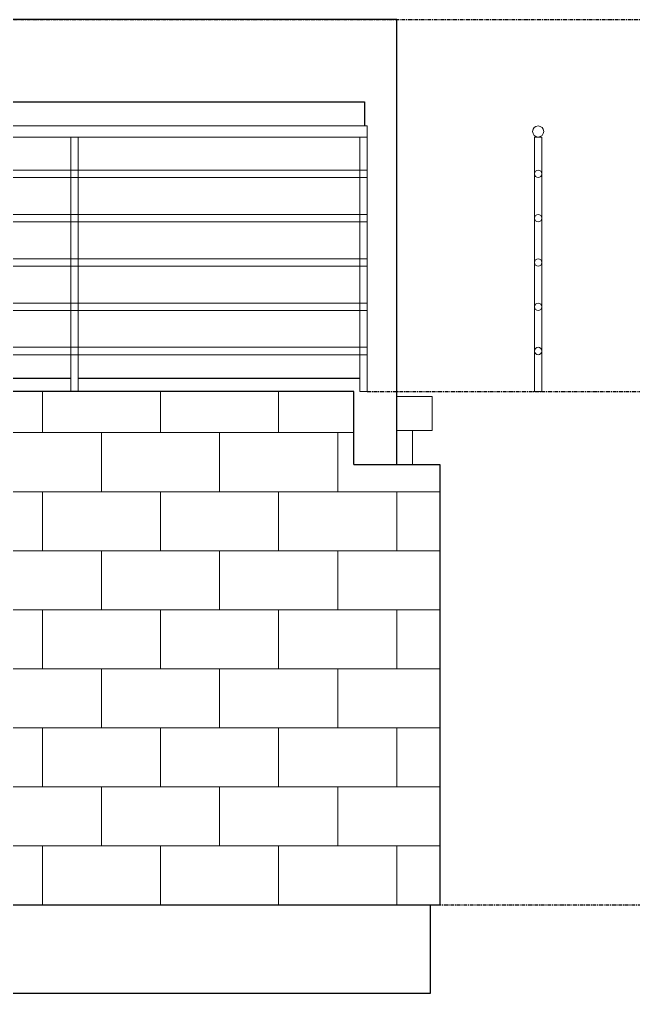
# Model space of a CAD drawing. Header units: millimetres. Extents: x -10020 to 20888, y -4665 to 12339.
# Drawn here: x 3413 to 5525, y -305 to 3048 of the extents above; entities that cross this region are included whole.
import ezdxf

# ---------------------------------------------------------------- set-up
doc = ezdxf.new("R2010")
doc.units = ezdxf.units.MM
doc.linetypes.add('Grid Line 1_2_', pattern=[22.225, 12.7, -3.175, 3.175, -3.175])
doc.layers.add('A-FLOR-HRAL', color=11, linetype='Continuous', lineweight=9)
doc.layers.add('M-EQPM', color=50, linetype='Continuous', lineweight=9)
pattern_1 = [(0, (4710.82, 0), (0, 203.2), []), (90, (4710.82, 0), (-203.2, 203.2), [203.2, -203.2])]

# ---------------------------------------------------------------- blocks, each defined once
blk = doc.blocks.new('13 - 13-397755-West')
at = {"layer": 'M-EQPM'}
for p, q in [((4832.2, 1750), (4710.8, 1750)), ((4832.2, 1633.7), (4832.2, 1750)), ((4710.8, 1633.7), (4832.2, 1633.7)), ((4765.6, 1516.6), (4765.6, 1633.7))]:
    blk.add_line(p, q, dxfattribs=at)
blk = doc.blocks.new('Railing - 1_-380061-West')
at = {"layer": 'A-FLOR-HRAL'}
for p, q in [((5184.5, 2643.4), (5184.5, 1767.1)), ((5184.5, 2643.4), (5209.9, 2643.4)), ((5209.9, 1767.1), (5209.9, 2643.4)), ((5209.9, 1767.1), (5184.5, 1767.1))]:
    blk.add_line(p, q, dxfattribs=at)
blk = doc.blocks.new('Railing - Railing-400169-West')
at = {"layer": 'A-FLOR-HRAL'}
for centre, start, end in [((5197.2, 2516.4), 0, 180), ((5197.2, 2516.4), 180, 0), ((5197.2, 2364), 0, 180), ((5197.2, 2364), 180, 0), ((5197.2, 2211.6), 0, 180), ((5197.2, 2211.6), 180, 0), ((5197.2, 2059.2), 0, 180), ((5197.2, 2059.2), 180, 0), ((5197.2, 1906.8), 0, 180), ((5197.2, 1906.8), 180, 0)]:
    blk.add_arc(centre, 12.7, start, end, dxfattribs=at)
blk.add_blockref('Railing - 1_-380061-West', (0, 0))
blk = doc.blocks.new('Top Rail Type - Top Rail_Internal_-400283-West')
at = {"layer": 'A-FLOR-HRAL'}
for start, end in [(0, 180), (180, 0)]:
    blk.add_arc((5197.2, 2662.5), 19.1, start, end, dxfattribs=at)
blk = doc.blocks.new('Railing - 1_-V7-West')
at = {"layer": 'A-FLOR-HRAL'}
for p, q in [((3589.2, 2643.4), (3589.2, 1767.1)), ((3589.2, 2643.4), (3601.9, 2643.4)), ((3601.9, 2643.4), (3614.6, 2643.4)), ((3614.6, 1767.1), (3614.6, 2643.4))]:
    blk.add_line(p, q, dxfattribs=at)
blk = doc.blocks.new('Railing - 1_-V8-West')
at = {"layer": 'A-FLOR-HRAL'}
for p, q in [((4583.8, 2643.4), (4583.8, 1767.1)), ((4583.8, 2643.4), (4596.5, 2643.4)), ((4596.5, 2643.4), (4609.2, 2643.4)), ((4609.2, 1767.1), (4609.2, 2643.4)), ((4596.5, 1767.1), (4583.8, 1767.1)), ((4609.2, 1767.1), (4596.5, 1767.1))]:
    blk.add_line(p, q, dxfattribs=at)
blk = doc.blocks.new('Railing - Railing-400300-West')
at = {"layer": 'A-FLOR-HRAL'}
for p, q in [((4609.2, 2529.1), (-7121.6, 2529.1)), ((4609.2, 2516.4), (4609.2, 2529.1)), ((4609.2, 2503.7), (4609.2, 2516.4)), ((-7121.6, 2503.7), (4609.2, 2503.7)), ((4609.2, 2376.7), (-7121.6, 2376.7)), ((-7121.6, 2351.3), (4609.2, 2351.3)), ((4609.2, 2364), (4609.2, 2376.7)), ((4609.2, 2351.3), (4609.2, 2364)), ((4609.2, 2224.3), (-7121.6, 2224.3)), ((4609.2, 2211.6), (4609.2, 2224.3)), ((-7121.6, 2198.9), (4609.2, 2198.9)), ((4609.2, 2198.9), (4609.2, 2211.6)), ((4609.2, 2071.9), (-7121.6, 2071.9)), ((-7121.6, 2046.5), (4609.2, 2046.5)), ((4609.2, 2059.2), (4609.2, 2071.9)), ((4609.2, 2046.5), (4609.2, 2059.2)), ((4609.2, 1919.5), (-7121.6, 1919.5)), ((4609.2, 1906.8), (4609.2, 1919.5)), ((-7121.6, 1894.1), (4609.2, 1894.1)), ((4609.2, 1894.1), (4609.2, 1906.8))]:
    blk.add_line(p, q, dxfattribs=at)
for name in ['Railing - 1_-V7-West', 'Railing - 1_-V8-West']:
    blk.add_blockref(name, (0, 0))
blk = doc.blocks.new('Top Rail Type - Top Rail_Internal_-400399-West')
at = {"layer": 'A-FLOR-HRAL'}
for p, q in [((4609.2, 2681.5), (-7121.6, 2681.5)), ((4609.2, 2662.5), (4609.2, 2681.5)), ((4609.2, 2643.4), (4609.2, 2662.5)), ((-7121.6, 2643.4), (4609.2, 2643.4))]:
    blk.add_line(p, q, dxfattribs=at)

msp = doc.modelspace()

# ---------------------------------------------------------------- hatches: boundary and pattern name
at = {"lineweight": 9}
h = msp.add_hatch(dxfattribs=at)
h.set_pattern_fill('FP_1', color=256, style=0, pattern_type=2)
h.set_pattern_definition(pattern_1)
h.paths.add_polyline_path([(-5450.9, 0), (4563.2, 0), (4563.2, 1767.1), (-7121.6, 1767.1), (-7121.6, 0), (-5453.7, 0)])
h = msp.add_hatch(dxfattribs=at)
h.set_pattern_fill('FP_1', color=256, style=0, pattern_type=2)
h.set_pattern_definition(pattern_1)
h.paths.add_polyline_path([(4858.5, 0), (4858.5, 1516.6), (4563.2, 1516.6), (4563.2, 0)])

# ---------------------------------------------------------------- linework, layer by layer
for p, q in [((4710.8, 3048), (-7496.3, 3048)), ((4710.8, 1516.6), (4710.8, 3048)), ((1098.4, 2764.9), (4599.6, 2764.9)), ((4599.6, 2764.9), (4599.6, 2681.5)), ((3589.2, 1812.1), (2395.4, 1812.1)), ((4583.8, 1812.1), (3614.6, 1812.1)), ((4563.2, 1767.1), (-7121.6, 1767.1)), ((4563.2, 1516.6), (4563.2, 1767.1)), ((4563.2, 1516.6), (4858.5, 1516.6)), ((4858.5, 1516.6), (4858.5, 0)), ((-7416.9, 0), (4858.5, 0)), ((4825.4, 0), (4825.4, -304.8)), ((4825.4, -304.8), (-7269.3, -304.8))]:
    msp.add_line(p, q)
at = {"linetype": 'Grid Line 1_2_'}
for p, q in [((-7496.3, 3048), (19186.7, 3048)), ((4609.2, 1767.1), (16174.1, 1767.1)), ((-7416.9, 0), (19186.7, 0))]:
    msp.add_line(p, q, dxfattribs=at)

# ---------------------------------------------------------------- block references
for name in ['Top Rail Type - Top Rail_Internal_-400399-West', 'Top Rail Type - Top Rail_Internal_-400283-West', 'Railing - Railing-400300-West', 'Railing - Railing-400169-West', '13 - 13-397755-West']:
    msp.add_blockref(name, (0, 0))

doc.saveas('drawing.dxf')
